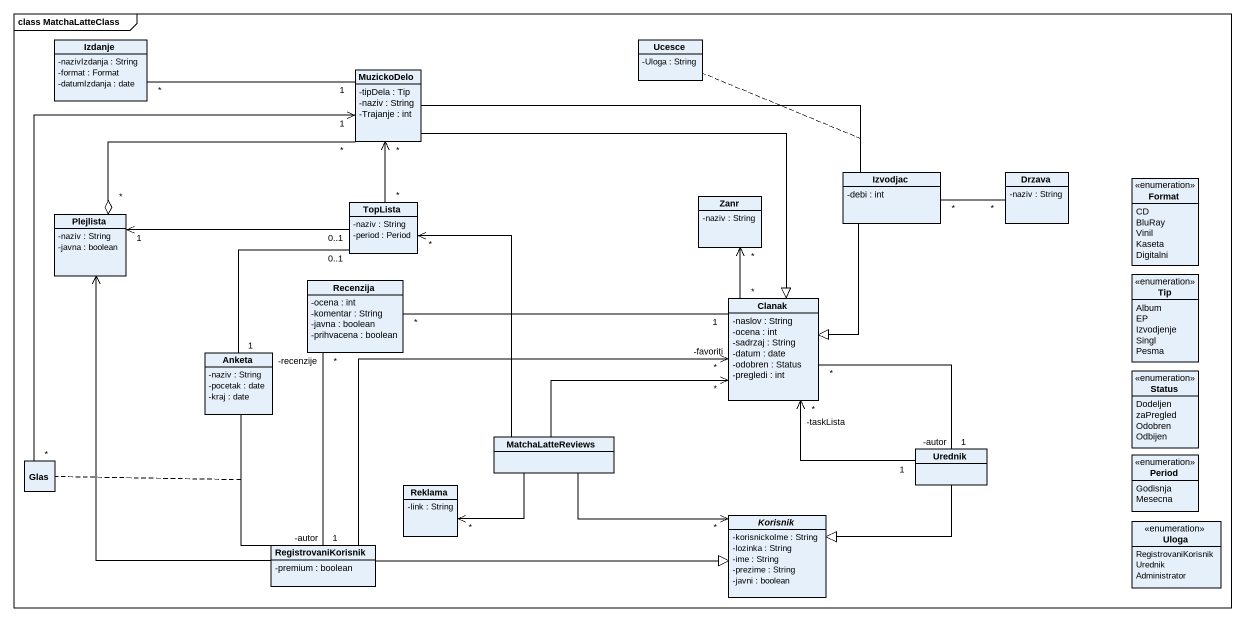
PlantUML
@startuml
mainframe class MatchaLatteClass
hide circle
hide empty members
skinparam classAttributeIconSize 0
class Izdanje {
  -nazivIzdanja : String
  -format : Format
  -datumIzdanja : date
}
class Ucesce {
  -Uloga : String
}
class MuzickoDelo {
  -tipDela : Tip
  -naziv : String
  -Trajanje : int
}
class Izvodjac {
  -debi : int
}
class Drzava {
  -naziv : String
}
class Plejlista {
  -naziv : String
  -javna : boolean
}
class TopLista {
  -naziv : String
  -period : Period
}
class Zanr {
  -naziv : String
}
enum Format {
  CD
  BluRay
  Vinil
  Kaseta
  Digitalni
}
class Recenzija {
  -ocena : int
  -komentar : String
  -javna : boolean
  -prihvacena : boolean
}
enum Tip {
  Album
  EP
  Izvodjenje
  Singl
  Pesma
}
class Clanak {
  -naslov : String
  -ocena : int
  -sadrzaj : String
  -datum : date
  -odobren : Status
  -pregledi : int
}
class Anketa {
  -naziv : String
  -pocetak : date
  -kraj : date
}
enum Status {
  Dodeljen
  zaPregled
  Odobren
  Odbijen
}
class MatchaLatteReviews
class Glas
class Reklama {
  -link : String
}
class Urednik
enum Period {
  Godisnja
  Mesecna
}
abstract class Korisnik {
  -korisnickoIme : String
  -lozinka : String
  -ime : String
  -prezime : String
  -javni : boolean
}
enum Uloga {
  RegistrovaniKorisnik
  Urednik
  Administrator
}
class RegistrovaniKorisnik {
  -premium : boolean
}
Izdanje "*" -right- "1" MuzickoDelo
MuzickoDelo --|> Clanak
MuzickoDelo "1" <-- "*" Glas
Izvodjac -left- MuzickoDelo
(Izvodjac, MuzickoDelo) .. Ucesce
Izvodjac "*" -right- "*" Drzava
Izvodjac --|> Clanak
Plejlista "*" o-right- "*" MuzickoDelo
TopLista "*" -up-> "*" MuzickoDelo
TopLista "0..1" -left-> "1" Plejlista
TopLista "0..1" -- "1" Anketa
Recenzija "*" -right- "1" Clanak
Recenzija "*\n-recenzije" -- "1\n-autor" RegistrovaniKorisnik
Clanak "*" -up-> "*" Zanr
Clanak "*" -- "1\n-autor" Urednik
Anketa -- RegistrovaniKorisnik
(Anketa, RegistrovaniKorisnik) .. Glas
MatchaLatteReviews -up-> "*" TopLista
MatchaLatteReviews -right-> "*" Clanak
MatchaLatteReviews -left-> "*" Reklama
MatchaLatteReviews -right-> "*" Korisnik
Urednik "1" -up-> "*\n-taskLista" Clanak
Urednik -left-|> Korisnik
RegistrovaniKorisnik -up-> Plejlista
RegistrovaniKorisnik -right-> "*\n-favoriti" Clanak
RegistrovaniKorisnik -right-|> Korisnik
@enduml
